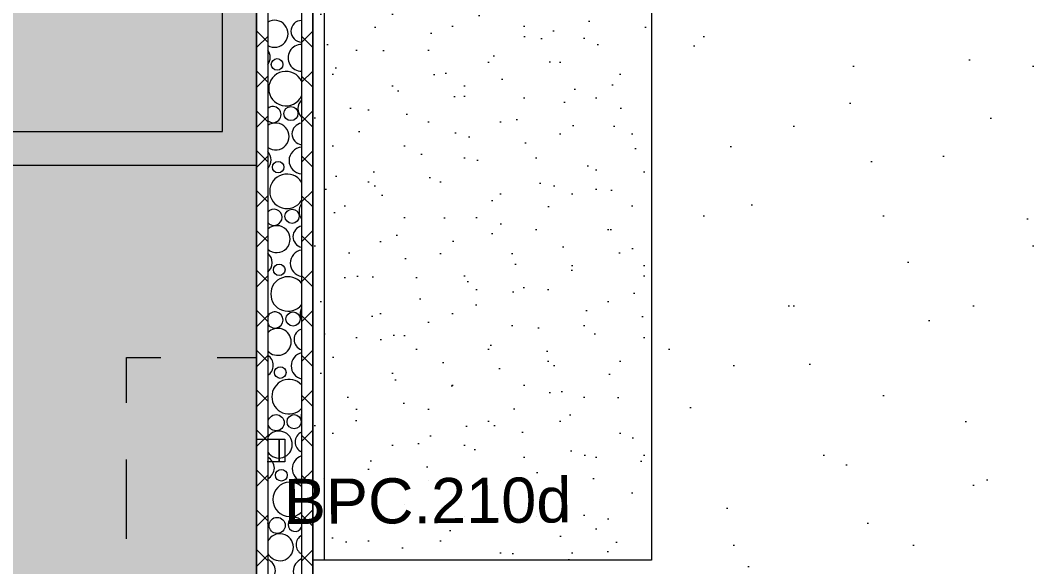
# Model space of a CAD drawing. Header units: metres. Extents: x -77 to 21.6, y -70.6 to -27.7.
# Drawn here: x -51.593 to -49.809, y -34.911 to -33.943 of the extents above; entities that cross this region are included whole.
import ezdxf

# ---------------------------------------------------------------- set-up
doc = ezdxf.new("R2010")
doc.units = ezdxf.units.M
doc.header["$MEASUREMENT"] = 0
doc.linetypes.add('Hidden Line', pattern=[0.195611, 0.141111, -0.0545])
for name, color, linetype, lineweight, true_color in [('EQUIP - AR CONDICIONADO_Caneta_No__167', 7, 'Continuous', 13, 0x0035d5), ('LAJES.EST_Caneta_No__18', 7, 'Continuous', 0, 0xdfdfdf), ('LAJES.EST_Caneta_No__254', 7, 'Continuous', 0, 0xd1c9ad), ('LOUCAS-METAIS.ARQ_Caneta_No__13', 7, 'Continuous', 0, 0xaaaaaa), ('LOUCAS-METAIS.ARQ_Caneta_No__16', 7, 'Continuous', 0, 0xc9c9c9), ('ZONA_Caneta_No__56', 7, 'Continuous', 0, 0xffe495)]:
    doc.layers.add(name, color=color, linetype=linetype, lineweight=lineweight, true_color=true_color)
for name, color, linetype, lineweight in [('LAJES.EST_Caneta_No__241', 7, 'Continuous', 13), ('LAJES.EST_Caneta_No__96', 252, 'Continuous', 0), ('MOBILIÁRIO_Caneta_No__96', 252, 'Continuous', 0), ('NOTAS BANCADAS_Caneta_No__99', 7, 'Continuous', 20), ('PAREDE CONSTRUIR_Caneta_No__241', 7, 'Continuous', 13), ('PAREDE CONSTRUIR_Caneta_No__83', 84, 'Continuous', 0), ('PAREDE CONSTRUIR_Caneta_No__96', 252, 'Continuous', 0)]:
    doc.layers.add(name, color=color, linetype=linetype, lineweight=lineweight)
for name, color, linetype in [('MOBILIÁRIO', 7, 'Continuous'), ('NOTAS BANCADAS', 7, 'Continuous'), ('PAREDE CONSTRUIR', 7, 'Continuous')]:
    doc.layers.add(name, color=color, linetype=linetype)
doc.styles.add('GENERATED_STYLE_1', font='arial.ttf')
pattern_1 = [(45, (0, 0.5), (-0.159099, 0.159099), [0, -0.15, 0, -0.225]), (110, (0.5, 0.5), (0.21143084, 0.07695453), [0, -0.11, 0, -0.19])]
pattern_2 = [(45, (0, 0), (-0.03535534, 0.03535534), []), (135, (0, 0), (0.03535534, 0.03535534), [])]
pattern_3 = [(45, (0, 0.2), (-0.06363961, 0.06363961), [0, -0.06, 0, -0.09]), (110, (0.2, 0.2), (0.08457234, 0.03078181), [0, -0.044, 0, -0.076])]

# ---------------------------------------------------------------- blocks, each defined once
blk = doc.blocks.new('*X138')
at = {"layer": 'PAREDE CONSTRUIR_Caneta_No__96', "color": 252, "linetype": 'Continuous', "lineweight": 0}
for centre, radius in [((-51.1374, -34.0211), 0.0103), ((-51.1129, -34.1082), 0.0125), ((-51.1355, -34.2031), 0.0103), ((-51.111, -34.2902), 0.0125), ((-51.1337, -34.3851), 0.0103), ((-51.1092, -34.4722), 0.0125), ((-51.1318, -34.5671), 0.0103), ((-51.1392, -34.656), 0.0143), ((-51.1073, -34.6542), 0.0125), ((-51.1299, -34.7491), 0.0103), ((-51.1374, -34.838), 0.0143)]:
    blk.add_circle(centre, radius, dxfattribs=at)
for centre, radius, start, end in [((-51.1418, -33.9667), 0.0239, 239.1953, 120.8047), ((-51.0938, -33.9623), 0.0192, 90.6947, 269.3053), ((-51.0943, -34.0094), 0.0237, 89.3289, 270.6711), ((-51.171, -34.0084), 0.0213, 323.1068, 36.8932), ((-51.1217, -34.0639), 0.0306, 25.1134, 334.8866), ((-51.1448, -34.11), 0.0143, 229.7381, 130.2619), ((-51.0792, -34.0994), 0.0213, 134.2213, 225.7787), ((-51.14, -34.1487), 0.0239, 233.855, 126.145), ((-51.0919, -34.1443), 0.0192, 96.2456, 263.7544), ((-51.0925, -34.1914), 0.0237, 93.8221, 266.1779), ((-51.1692, -34.1904), 0.0213, 315.4488, 44.5512), ((-51.1199, -34.2459), 0.0306, 32.3388, 327.6612), ((-51.1429, -34.292), 0.0143, 219.1068, 140.8932), ((-51.0773, -34.2814), 0.0213, 141.6803, 218.3197), ((-51.1381, -34.3307), 0.0239, 228.1218, 131.8782), ((-51.0901, -34.3263), 0.0192, 101.8561, 258.1439), ((-51.1673, -34.3724), 0.0213, 308.7183, 51.2817), ((-51.0906, -34.3734), 0.0237, 98.3389, 261.6611), ((-51.118, -34.4279), 0.0306, 38.3412, 321.6588), ((-51.0755, -34.4633), 0.0213, 150.6563, 209.3437), ((-51.1411, -34.474), 0.0143, 205.0875, 154.9125), ((-51.1363, -34.5127), 0.0239, 221.818, 138.182), ((-51.0882, -34.5083), 0.0192, 107.585, 252.415), ((-51.1655, -34.5543), 0.0213, 302.572, 57.428), ((-51.0887, -34.5554), 0.0237, 102.9087, 257.0913), ((-51.1162, -34.6099), 0.0306, 43.6341, 316.3659), ((-51.0736, -34.6453), 0.0213, 163.5018, 196.4982), ((-51.1344, -34.6947), 0.0239, 214.6152, 145.3848), ((-51.0864, -34.6902), 0.0192, 113.5022, 246.4978), ((-51.1636, -34.7363), 0.0213, 296.8224, 63.1776), ((-51.0869, -34.7374), 0.0237, 107.5639, 252.4361), ((-51.1143, -34.7919), 0.0306, 48.4562, 311.5438), ((-51.1769, -34.8284), 0.0237, 345.125, 14.875), ((-51.1055, -34.8362), 0.0125, 24.2236, 335.7764), ((-51.1325, -34.8767), 0.0239, 205.7493, 154.2507), ((-51.0845, -34.8722), 0.0192, 119.6994, 240.3006), ((-51.1618, -34.9183), 0.0213, 291.3518, 68.6482), ((-51.085, -34.9194), 0.0237, 112.3423, 247.6577)]:
    blk.add_arc(centre, radius, start, end, dxfattribs=at)
blk = doc.blocks.new('Ar Condicionado Split 20_2')
at = {"layer": 'EQUIP - AR CONDICIONADO_Caneta_No__167', "color": 162, "linetype": 'Hidden Line', "lineweight": 13, "true_color": 0x0035d5, "flags": 128}
for points in [[(0, 0), (0.23, 0), (0.23, 0.815), (0, 0.815)], [(-0.04, 0.67), (-0.05, 0.67), (-0.05, 0.63), (-0.04, 0.63)], [(0, 0.63), (0, 0.67), (-0.04, 0.67), (-0.04, 0.63)], [(-0.04, 0.215), (-0.05, 0.215), (-0.05, 0.175), (-0.04, 0.175)], [(0, 0.175), (0, 0.215), (-0.04, 0.215), (-0.04, 0.175)], [(-0.04, 0.135), (-0.05, 0.135), (-0.05, 0.095), (-0.04, 0.095)], [(0, 0.095), (0, 0.135), (-0.04, 0.135), (-0.04, 0.095)]]:
    blk.add_lwpolyline(points, close=True, dxfattribs=at)
blk = doc.blocks.new('Bed 01 26[98]_6', base_point=(-53.174, -33.2997))
at = {"layer": 'MOBILIÁRIO_Caneta_No__96', "color": 252, "linetype": 'Continuous', "lineweight": 20}
for p, q in [((-51.174, -34.1997), (-51.174, -33.2997)), ((-53.174, -34.1997), (-51.174, -34.1997))]:
    blk.add_line(p, q, dxfattribs=at)
at = {"layer": 'MOBILIÁRIO_Caneta_No__96', "color": 252, "linetype": 'Continuous', "lineweight": 20, "flags": 128}
blk.add_lwpolyline([(-51.614, -33.9897), (-51.654, -34.0297), (-51.654, -34.1397), (-51.234, -34.1397), (-51.234, -33.3597), (-51.614, -33.3597)], close=True, dxfattribs=at)
blk = doc.blocks.new('Label_84_6', base_point=(-51.0135, -34.7306))
at = {"layer": 'NOTAS BANCADAS_Caneta_No__99', "color": 7, "lineweight": 20, "insert": (-50.7583, -34.7535), "char_height": 0.08, "attachment_point": 2, "rotation": 0.323, "style": 'GENERATED_STYLE_1'}
blk.add_mtext('\\A1;{\\pqc;\\pt0,99;\\fArial|b0|i0|c0|p0;\\W1.000000;BPC.210d\\fArial|b0|i0|c0|p0;\\W1.000000;\\A1{\\H.66x;\\S^  ;}\\fArial|b0|i0|c0|p0;\\W1.000000;\\fArial|b0|i0|c0|p0;\\W1.000000;\\A1{\\H.66x;\\S^  ;}\\fArial|b0|i0|c0|p0;\\W1.000000;\\fArial|b0|i0|c0|p0;\\W1.000000;\\fArial|b0|i0|c0|p0;\\W1.000000;\\fArial|b0|i0|c0|p0;\\W1.000000;\\fArial|b0|i0|c0|p0;\\W1.000000;\\fArial|b0|i0|c0|p0;\\W1.000000;\\fArial|b0|i0|c0|p0;\\W1.000000;\\A1{\\H.66x;\\S^  ;}\\fArial|b0|i0|c0|p0;\\W1.000000;\\fArial|b0|i0|c0|p0;\\W1.000000;\\A1{\\H.66x;\\S^  ;}\\fArial|b0|i0|c0|p0;\\W1.000000;\\fArial|b0|i0|c0|p0;\\W1.000000;\\fArial|b0|i0|c0|p0;\\W1.000000;\\fArial|b0|i0|c0|p0;\\W1.000000;\\fArial|b0|i0|c0|p0;\\W1.000000;\\fArial|b0|i0|c0|p0;\\W1.000000;\\fArial|b0|i0|c0|p0;\\W1.000000;\\A1{\\H.66x;\\S^  ;}\\fArial|b0|i0|c0|p0;\\W1.000000;\\fArial|b0|i0|c0|p0;\\W1.000000;\\A1{\\H.66x;\\S^  ;}\\fArial|b0|i0|c0|p0;\\W1.000000;\\fArial|b0|i0|c0|p0;\\W1.000000;\\fArial|b0|i0|c0|p0;\\W1.000000;\\fArial|b0|i0|c0|p0;\\W1.000000;\\fArial|b0|i0|c0|p0;\\W1.000000;\\fArial|b0|i0|c0|p0;\\W1.000000;\\fArial|b0|i0|c0|p0;\\W1.000000;\\A1{\\H.66x;\\S^  ;}\\fArial|b0|i0|c0|p0;\\W1.000000;\\fArial|b0|i0|c0|p0;\\W1.000000;\\A1{\\H.66x;\\S^  ;}\\fArial|b0|i0|c0|p0;\\W1.000000;\\fArial|b0|i0|c0|p0;\\W1.000000;\\fArial|b0|i0|c0|p0;\\W1.000000;\\fArial|b0|i0|c0|p0;\\W1.000000;\\fArial|b0|i0|c0|p0;\\W1.000000;\\fArial|b0|i0|c0|p0;\\W1.000000;\\fArial|b0|i0|c0|p0;\\W1.000000;\\A1{\\H.66x;\\S^  ;}\\fArial|b0|i0|c0|p0;\\W1.000000;\\fArial|b0|i0|c0|p0;\\W1.000000;\\A1{\\H.66x;\\S^  ;}\\fArial|b0|i0|c0|p0;\\W1.000000;\\fArial|b0|i0|c0|p0;\\W1.000000;\\fArial|b0|i0|c0|p0;\\W1.000000;\\fArial|b0|i0|c0|p0;\\W1.000000;\\fArial|b0|i0|c0|p0;\\W1.000000;\\fArial|b0|i0|c0|p0;\\W1.000000;\\fArial|b0|i0|c0|p0;\\W1.000000;\\A1{\\H.66x;\\S^  ;}\\fArial|b0|i0|c0|p0;\\W1.000000;}', dxfattribs=at)

msp = doc.modelspace()

# ---------------------------------------------------------------- hatches: boundary and pattern name
at = {"layer": 'LAJES.EST_Caneta_No__18', "linetype": 'Continuous', "lineweight": 0, "true_color": 0xdfdfdf}
h = msp.add_hatch(dxfattribs=at)
h.set_pattern_fill('Piso_Externo__0006', color=254, style=0, pattern_type=2)
h.set_pattern_definition([(45, (0, 0.6), (-0.1909188, 0.1909188), [0, -0.18, 0, -0.27]), (110, (0.6, 0.6), (0.253717, 0.09234544), [0, -0.132, 0, -0.228])])
h.paths.add_polyline_path([(-76.514, -65.1016), (-73.814, -65.1016, -0.414214), (-75.814, -67.1016), (-66.814, -67.1016, -0.414214), (-68.814, -65.1016), (-68.814, -62.301), (-68.814, -45.4002, -0.414214), (-66.514, -43.1002), (-65.914, -43.1002), (-65.914, -42.3002), (-66.514, -42.3002), (-66.514, -38.2041), (-65.114, -38.2041), (-65.114, -36.7038), (-66.514, -36.7038), (-66.514, -32.5997), (-65.114, -32.5997), (-56.714, -32.5997), (-53.814, -32.5997), (-44.014, -32.5997), (-44.014, -42.3002), (-53.814, -42.3002), (-53.814, -47.1002), (-44.014, -47.1002), (-44.014, -50.8516), (-45.6136, -50.8516), (-45.6136, -52.3506), (-44.014, -52.3506), (-44.014, -60.3006), (-48.9163, -60.3006), (-48.9163, -61.1006), (-44.3609, -61.1006), (-44.3609, -67.1016), (-44.014, -67.1016), (-41.514, -67.1016), (-41.514, -28.1016), (-41.714, -28.1016), (-41.714, -60.3006), (-43.014, -60.3006), (-43.014, -30.0016), (-66.514, -30.0016), (-66.514, -28.1016), (-76.514, -28.1016)])
h.paths.add_polyline_path([(-73.814, -45.1016), (-76.314, -45.1016), (-76.314, -43.0892), (-75.7984, -43.0908, -0.414214), (-73.8139, -45.0876)], flags=0)
h.paths.add_polyline_path([(-73.814, -45.5846, -0.009328), (-73.814, -45.6604)], flags=0)
h.paths.add_polyline_path([(-52.814, -46.3002), (-52.814, -43.1002), (-44.014, -43.1002), (-44.014, -46.3002)], flags=0)
h.paths.add_polyline_path([(-67.714, -34.1), (-76.314, -34.1), (-76.314, -32.5997), (-67.714, -32.5997)], flags=0)
at = {"layer": 'LAJES.EST_Caneta_No__254', "linetype": 'Continuous', "lineweight": 0, "true_color": 0xd1c9ad}
h = msp.add_hatch(dxfattribs=at)
h.set_pattern_fill('Haie_OD_0006', color=9, style=0, pattern_type=2)
h.set_pattern_definition(pattern_1)
h.paths.add_polyline_path([(-65.114, -47.1002), (-66.514, -47.1002), (-66.514, -60.3006), (-56.514, -60.3006), (-44.014, -60.3006), (-44.014, -56.6006), (-50.5957, -56.6006), (-50.5957, -54.2479), (-52.6157, -54.2479), (-52.6157, -52.5506), (-50.5957, -52.5506), (-45.6136, -52.5506), (-45.6136, -50.8516), (-44.014, -50.8516), (-44.014, -47.1002), (-53.814, -47.1002), (-53.814, -42.3002), (-44.014, -42.3002), (-44.014, -37.1002), (-51.174, -37.1002), (-51.174, -32.5997), (-53.814, -32.5997), (-56.714, -32.5997), (-58.7637, -32.5997), (-58.7637, -34.9038), (-63.464, -34.9038), (-63.464, -36.5038), (-65.114, -36.5038), (-65.114, -38.4037), (-63.464, -38.4037), (-63.464, -42.1002), (-65.114, -42.1002), (-65.114, -42.3002)])
h.paths.add_polyline_path([(-60.5596, -42.1002), (-60.5596, -38.4037), (-58.8637, -38.4037), (-58.8637, -42.1002)], flags=0)
h.paths.add_polyline_path([(-59.064, -48.7001), (-59.064, -47.3002), (-56.714, -47.3002), (-56.714, -48.7001)], flags=0)
at = {"layer": 'LAJES.EST_Caneta_No__96', "linetype": 'Continuous', "lineweight": 0}
h = msp.add_hatch(dxfattribs=at)
h.set_pattern_fill('Haie_OD_0006', color=252, style=0, pattern_type=2)
h.set_pattern_definition(pattern_1)
h.paths.add_polyline_path([(-51.074, -37.1002), (-44.014, -37.1002), (-44.014, -32.5997), (-51.074, -32.5997)])
at = {"layer": 'LOUCAS-METAIS.ARQ_Caneta_No__16', "linetype": 'Continuous', "lineweight": 0, "true_color": 0xc9c9c9}
h = msp.add_hatch(dxfattribs=at)
h.set_pattern_fill('Haie_OD_LEGENDA_0006', color=9, style=0, pattern_type=2)
h.set_pattern_definition(pattern_3)
h.paths.add_polyline_path([(-51.074, -33.9197), (-51.074, -34.8997), (-51.054, -34.8997), (-51.054, -33.9197)])
h = msp.add_hatch(dxfattribs=at)
h.set_pattern_fill('Haie_OD_LEGENDA_0006', color=9, style=0, pattern_type=2)
h.set_pattern_definition(pattern_3)
h.paths.add_polyline_path([(-51.054, -33.9197), (-51.054, -34.8997), (-50.474, -34.8997), (-50.474, -33.9197)])
at = {"layer": 'PAREDE CONSTRUIR_Caneta_No__83', "linetype": 'Continuous', "lineweight": 0}
h = msp.add_hatch(dxfattribs=at)
h.set_pattern_fill('Placomur_0006', color=84, style=0, pattern_type=2)
h.set_pattern_definition(pattern_2)
h.paths.add_polyline_path([(-51.174, -32.7997), (-51.174, -37.1002), (-51.154, -37.1002), (-51.154, -32.7997)])
h = msp.add_hatch(dxfattribs=at)
h.set_pattern_fill('Placomur_0006', color=84, style=0, pattern_type=2)
h.set_pattern_definition(pattern_2)
h.paths.add_polyline_path([(-51.094, -32.7997), (-51.094, -37.1002), (-51.074, -37.1002), (-51.074, -32.7997)])

# ---------------------------------------------------------------- linework, layer by layer
at = {"layer": 'LAJES.EST_Caneta_No__241', "color": 7, "linetype": 'Continuous', "lineweight": 13, "flags": 128}
for points in [[(-51.174, -37.1002), (-51.174, -32.5997), (-53.814, -32.5997), (-56.714, -32.5997), (-58.7637, -32.5997), (-58.7637, -34.9038), (-58.8637, -34.9038)], [(-51.174, -37.1002), (-51.174, -32.5997), (-53.814, -32.5997), (-56.714, -32.5997), (-58.7637, -32.5997), (-58.7637, -34.9038), (-58.8637, -34.9038)], [(-51.174, -37.1002), (-51.174, -32.5997), (-53.814, -32.5997), (-56.714, -32.5997), (-58.7637, -32.5997), (-58.7637, -34.9038), (-58.8637, -34.9038)], [(-44.014, -37.1002), (-44.014, -32.5997), (-51.074, -32.5997), (-51.074, -37.1002)]]:
    msp.add_lwpolyline(points, dxfattribs=at)
at = {"layer": 'LOUCAS-METAIS.ARQ_Caneta_No__13', "color": 253, "linetype": 'Continuous', "lineweight": 0, "true_color": 0xaaaaaa, "flags": 128}
for points in [[(-51.074, -32.8197), (-51.074, -33.9197), (-51.074, -34.8997)], [(-51.054, -32.8197), (-51.054, -33.9197), (-51.054, -34.8997)], [(-50.474, -32.8197), (-50.474, -33.9197), (-50.474, -34.8997)], [(-51.054, -34.8997), (-51.074, -34.8997)], [(-50.474, -34.8997), (-51.054, -34.8997)]]:
    msp.add_lwpolyline(points, dxfattribs=at)
at = {"layer": 'PAREDE CONSTRUIR_Caneta_No__241', "color": 7, "linetype": 'Continuous', "lineweight": 13}
for p, q in [((-51.154, -32.7997), (-51.154, -37.1002)), ((-51.094, -32.7997), (-51.094, -37.1002))]:
    msp.add_line(p, q, dxfattribs=at)
at = {"layer": 'PAREDE CONSTRUIR_Caneta_No__241', "color": 7, "linetype": 'Continuous', "lineweight": 13, "flags": 128}
for points in [[(-51.174, -32.7997), (-51.174, -37.1002)], [(-51.074, -37.1002), (-51.074, -32.7997)]]:
    msp.add_lwpolyline(points, dxfattribs=at)
at = {"layer": 'ZONA_Caneta_No__56', "color": 41, "linetype": 'Continuous', "lineweight": 0, "true_color": 0xffe495, "flags": 128}
for points in [[(-56.574, -36.5038), (-54.374, -36.5038), (-53.814, -36.5038), (-53.814, -37.1002), (-51.174, -37.1002), (-51.174, -36.5038), (-51.174, -32.7997), (-54.374, -32.7997), (-54.374, -34.9997), (-56.574, -34.9997)], [(-45.694, -32.8037), (-51.074, -32.8037), (-51.074, -37.1002), (-45.694, -37.1002)]]:
    msp.add_lwpolyline(points, close=True, dxfattribs=at)

# ---------------------------------------------------------------- block references
at = {"layer": 'EQUIP - AR CONDICIONADO_Caneta_No__167', "color": 162, "linetype": 'Hidden Line', "lineweight": 13, "true_color": 0x0035d5, "xscale": -1, "rotation": 2.322733273035455e-05}
msp.add_blockref('Ar Condicionado Split 20_2', (-51.174, -35.3554), dxfattribs=at)
at = {"layer": 'MOBILIÁRIO', "color": 252, "linetype": 'Continuous', "lineweight": 0}
msp.add_blockref('Bed 01 26[98]_6', (-53.174, -33.2997), dxfattribs=at)
at = {"layer": 'NOTAS BANCADAS', "color": 251, "linetype": 'Continuous', "lineweight": 5, "true_color": 0x6b6b6b}
msp.add_blockref('Label_84_6', (-51.0135, -34.7306), dxfattribs=at)
at = {"layer": 'PAREDE CONSTRUIR', "color": 7, "lineweight": 13}
msp.add_blockref('*X138', (0, 0), dxfattribs=at)

doc.saveas('drawing.dxf')
